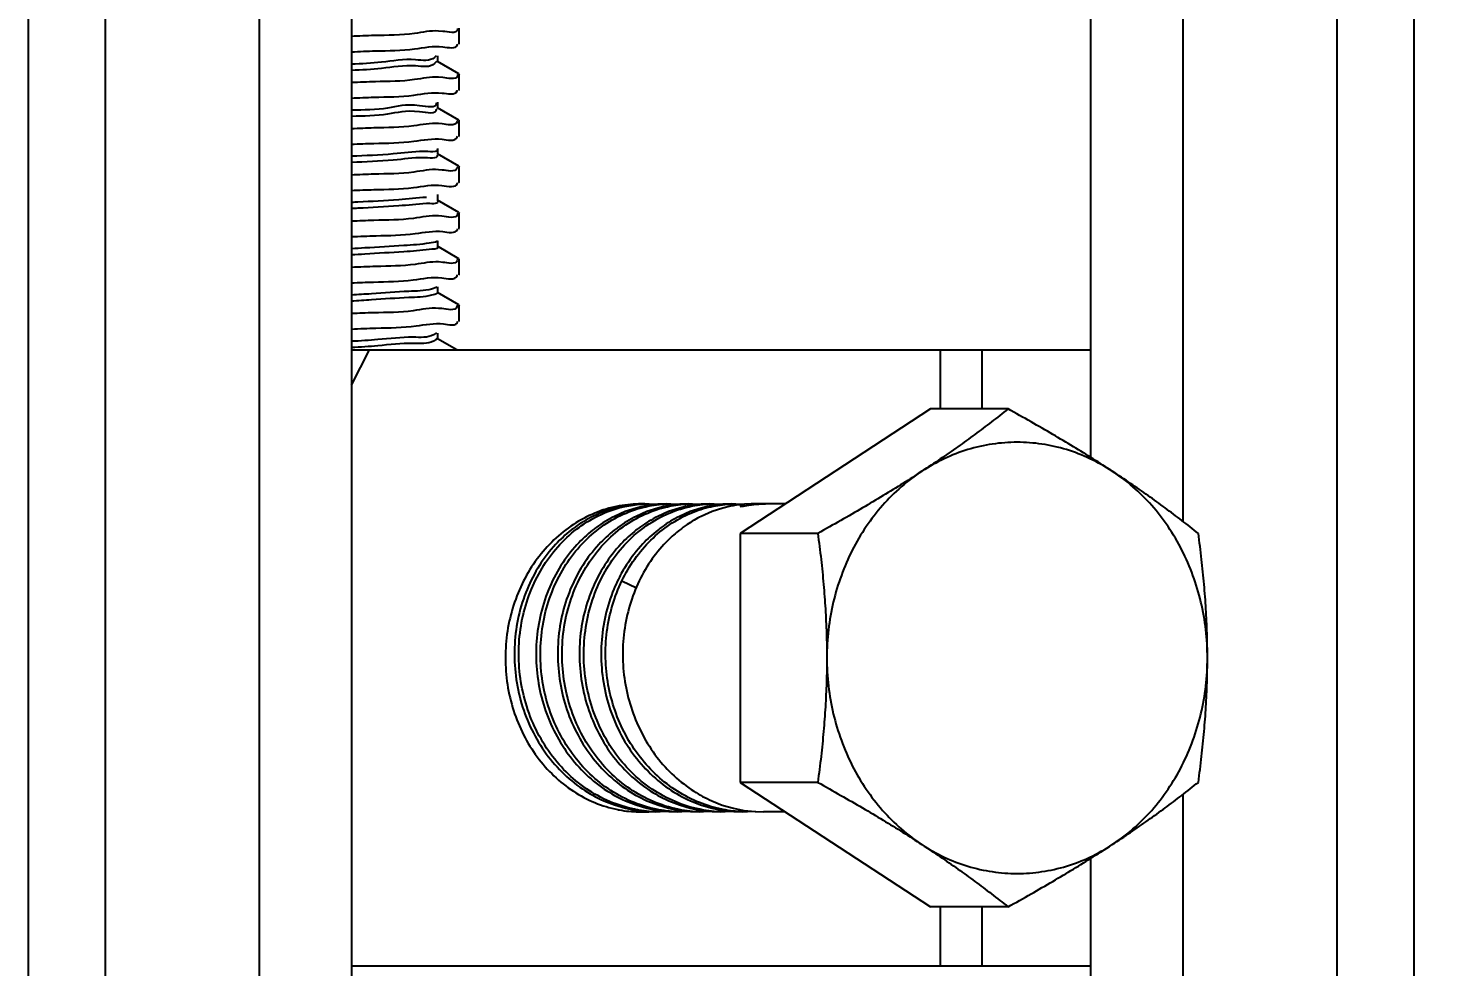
# Model space of a CAD drawing. Extents: x -452079 to 117456, y 3902 to 836955.
# Drawn here: x -256841.9 to -256537.4, y 691253.5 to 691456.1 of the extents above; entities that cross this region are included whole.
import ezdxf
from ezdxf import colors
from ezdxf.entities.mleader import LeaderData, LeaderLine
from ezdxf.math import Vec2, Vec3

# ---------------------------------------------------------------- set-up
doc = ezdxf.new("R2010")
doc.units = 0
doc.header["$LTSCALE"] = 1000
doc.header["$MEASUREMENT"] = 0
doc.linetypes.add('AUDIT_D_160901175043-111', pattern=[0])
doc.linetypes.add('AUDIT_D_160901175043-122', pattern=[0])
doc.layers.add('总说明', color=2, linetype='Continuous')
doc.styles.add('DIM_FONT', font='SIMPLEX', dxfattribs={"width": 0.7, "bigfont": 'GBCBIG'})
doc.styles.add('标题文字', font='txt.shx', dxfattribs={"bigfont": 'hztxt.shx'})
doc.dimstyles.new('DIMN150', dxfattribs={"dimscale": 1.5, "dimtxt": 300, "dimasz": 100, "dimexe": 250, "dimexo": 300, "dimgap": 150, "dimtad": 1, "dimdec": 0, "dimzin": 0, "dimdsep": 46, "dimtxsty": 'DIM_FONT', "dimblk": 'ARCHTICK', "dimcen": 0.09, "dimclrt": 7, "dimazin": 2, "dimtfac": 1, "dimtdec": 0, "dimtix": 1, "dimtmove": 2, "dimatfit": 3, "dimfxl": 0, "dimtolj": 1, "dimtzin": 0, "dimarcsym": 0})

# ---------------------------------------------------------------- blocks, each defined once
blk = doc.blocks.new('_ArchTick')
at = {"color": 0, "linetype": 'ByBlock', "const_width": 0.4}
blk.add_lwpolyline([(-0.5, -0.5), (0.5, 0.5)], dxfattribs=at)
blk = doc.blocks.new('*D323')
at = {"layer": '总说明', "color": 0, "linetype": 'Continuous', "lineweight": -2, "transparency": 16777216}
blk.add_arc((-256542.77, 688961.81), 1005.92, 45, 90, dxfattribs=at)
at = {"layer": '总说明', "color": 0, "linetype": 'Continuous', "lineweight": -2, "transparency": 16777216, "xscale": 150, "yscale": 150, "zscale": 150}
for p, rotation in [((-256542.77, 689967.73), 180.0000000000005), ((-255831.48, 689673.1), 315.0000000000401)]:
    blk.add_blockref('_ArchTick', p, dxfattribs=dict(at, rotation=rotation))
at = {"layer": '总说明', "color": 7, "linetype": 'Continuous', "transparency": 16777216, "insert": (-255985.61, 690306.9), "char_height": 450, "attachment_point": 5, "rotation": 337.5, "style": 'DIM_FONT'}
blk.add_mtext('\\A1;45°', dxfattribs=at)

msp = doc.modelspace()

# ---------------------------------------------------------------- linework, layer by layer
at = {"layer": '总说明', "color": 2, "linetype": 'Continuous'}
for p, q in [((-256841.87, 691652.51), (-256841.87, 689525.59)), ((-256825.25, 691652.51), (-256825.25, 689525.59)), ((-256792.02, 691652.51), (-256792.02, 689525.59)), ((-256772.08, 691652.51), (-256772.08, 689525.59)), ((-256559.39, 691652.51), (-256559.39, 689525.59)), ((-256542.77, 691652.51), (-256542.77, 689525.59)), ((-256592.62, 691290.69), (-256592.62, 689887.41)), ((-256612.56, 691276.87), (-256612.56, 689901.23))]:
    msp.add_line(p, q, dxfattribs=at)
at = {"layer": '总说明', "color": 7, "linetype": 'Continuous'}
for p, q in [((-256612.56, 691652.51), (-256612.56, 691363.48)), ((-256592.62, 691652.51), (-256592.62, 691349.67))]:
    msp.add_line(p, q, dxfattribs=at)
at = {"layer": '总说明', "color": 133, "linetype": 'Continuous'}
for p, q in [((-256752.39, 691455.38), (-256753.26, 691455.45)), ((-256749.2, 691456.01), (-256749.19, 691455.8)), ((-256748.81, 691452.73), (-256748.81, 691456.06)), ((-256748.91, 691452.62), (-256748.81, 691452.73)), ((-256753.79, 691450.13), (-256754.13, 691449.76)), ((-256753.73, 691448.91), (-256754.13, 691448.43)), ((-256748.91, 691446.2), (-256753.53, 691448.87)), ((-256753.42, 691448.74), (-256753.42, 691450.07)), ((-256749.19, 691446.07), (-256749.21, 691445.81)), ((-256748.91, 691446.2), (-256748.81, 691446.09)), ((-256748.81, 691442.76), (-256748.81, 691446.09)), ((-256752.38, 691445.41), (-256753.26, 691445.49)), ((-256748.91, 691442.65), (-256748.81, 691442.76)), ((-256753.83, 691439.94), (-256753.82, 691439.86)), ((-256753.42, 691438.77), (-256753.42, 691440.1)), ((-256753.84, 691438.68), (-256753.82, 691438.54)), ((-256748.91, 691436.23), (-256753.53, 691438.9)), ((-256752.51, 691435.43), (-256753.26, 691435.5)), ((-256749.19, 691436.16), (-256749.27, 691435.83)), ((-256748.91, 691436.23), (-256748.81, 691436.12)), ((-256748.81, 691432.79), (-256748.81, 691436.12)), ((-256748.91, 691432.68), (-256748.81, 691432.79)), ((-256748.91, 691426.26), (-256753.53, 691428.93)), ((-256753.42, 691428.8), (-256753.42, 691430.13)), ((-256752.52, 691425.46), (-256753.26, 691425.53)), ((-256749.21, 691426.18), (-256749.28, 691425.87)), ((-256748.91, 691426.26), (-256748.81, 691426.15)), ((-256748.81, 691422.82), (-256748.81, 691426.15)), ((-256748.91, 691422.71), (-256748.81, 691422.82)), ((-256748.91, 691416.29), (-256753.53, 691418.96)), ((-256753.42, 691418.83), (-256753.42, 691420.16)), ((-256752.54, 691415.49), (-256753.26, 691415.55)), ((-256749.22, 691416.14), (-256749.22, 691415.91)), ((-256748.91, 691416.29), (-256748.81, 691416.18)), ((-256748.81, 691412.85), (-256748.81, 691416.18)), ((-256748.91, 691412.74), (-256748.81, 691412.85)), ((-256753.42, 691408.86), (-256753.42, 691410.19)), ((-256748.91, 691406.32), (-256753.53, 691408.99)), ((-256749.18, 691406.22), (-256749.24, 691405.92)), ((-256748.91, 691406.32), (-256748.81, 691406.21)), ((-256748.81, 691402.88), (-256748.81, 691406.21)), ((-256752.37, 691405.53), (-256753.26, 691405.61)), ((-256753.59, 691400.2), (-256754.79, 691399.78)), ((-256753.42, 691398.89), (-256753.42, 691400.22)), ((-256748.91, 691402.77), (-256748.81, 691402.88)), ((-256748.91, 691396.35), (-256753.53, 691399.02)), ((-256752.59, 691395.54), (-256753.26, 691395.61)), ((-256749.23, 691396.27), (-256749.29, 691395.97)), ((-256748.91, 691396.35), (-256748.81, 691396.24)), ((-256748.81, 691392.91), (-256748.81, 691396.24)), ((-256748.91, 691392.8), (-256748.81, 691392.91)), ((-256753.69, 691390.31), (-256754.34, 691389.89)), ((-256749.37, 691386.64), (-256753.53, 691389.05)), ((-256753.42, 691388.92), (-256753.42, 691390.25))]:
    msp.add_line(p, q, dxfattribs=at)
at = {"layer": '总说明', "color": 6, "linetype": 'Continuous'}
for p, q in [((-256772.08, 691379.03), (-256768.2, 691386.64)), ((-256772.08, 691386.64), (-256612.56, 691386.64)), ((-256644.96, 691386.64), (-256644.96, 691373.9)), ((-256635.97, 691386.64), (-256635.97, 691373.9)), ((-256647.1, 691373.9), (-256688.18, 691347.04)), ((-256630.33, 691373.9), (-256647.1, 691373.9)), ((-256717.67, 691351.74), (-256720, 691350.72)), ((-256715.31, 691352.52), (-256717.67, 691351.74)), ((-256712.98, 691351.75), (-256715.32, 691350.72)), ((-256712.97, 691353.04), (-256715.31, 691352.52)), ((-256710.63, 691352.52), (-256712.98, 691351.75)), ((-256710.61, 691353.34), (-256712.97, 691353.04)), ((-256711.04, 691353.37), (-256710.59, 691353.34)), ((-256708.29, 691351.75), (-256710.64, 691350.71)), ((-256709.29, 691352.85), (-256710.63, 691352.52)), ((-256709.5, 691353.4), (-256710.61, 691353.34)), ((-256709.11, 691353.41), (-256709.51, 691353.41)), ((-256708.73, 691353.41), (-256709.5, 691353.4)), ((-256709.5, 691353.35), (-256708.72, 691353.39)), ((-256708.69, 691352.97), (-256709.29, 691352.85)), ((-256708.72, 691353.39), (-256707.79, 691353.41)), ((-256708.27, 691353.05), (-256708.69, 691352.97)), ((-256708.53, 691352.81), (-256708.35, 691352.85)), ((-256705.95, 691352.52), (-256708.29, 691351.75)), ((-256707.77, 691353.13), (-256708.27, 691353.05)), ((-256707.79, 691353.41), (-256705.91, 691353.34)), ((-256705.93, 691353.34), (-256707.77, 691353.13)), ((-256703.61, 691351.75), (-256705.96, 691350.72)), ((-256704.63, 691352.84), (-256705.95, 691352.52)), ((-256704.05, 691353.41), (-256705.93, 691353.34)), ((-256704.01, 691352.97), (-256704.63, 691352.84)), ((-256704.04, 691353.39), (-256703.11, 691353.41)), ((-256703.58, 691353.05), (-256704.01, 691352.97)), ((-256703.85, 691352.81), (-256703.66, 691352.85)), ((-256701.27, 691352.52), (-256703.61, 691351.75)), ((-256703.09, 691353.13), (-256703.58, 691353.05)), ((-256703.11, 691353.41), (-256701.17, 691353.33)), ((-256701.19, 691353.34), (-256703.09, 691353.13)), ((-256698.94, 691351.75), (-256701.28, 691350.71)), ((-256699.94, 691352.85), (-256701.27, 691352.52)), ((-256699.37, 691353.41), (-256701.19, 691353.34)), ((-256699.33, 691352.97), (-256699.94, 691352.85)), ((-256699.36, 691353.39), (-256698.43, 691353.41)), ((-256698.78, 691353.07), (-256699.33, 691352.97)), ((-256699.17, 691352.81), (-256698.99, 691352.85)), ((-256696.6, 691352.52), (-256698.94, 691351.75)), ((-256698.41, 691353.13), (-256698.78, 691353.07)), ((-256698.43, 691353.41), (-256696.55, 691353.34)), ((-256696.57, 691353.34), (-256698.41, 691353.13)), ((-256695.25, 691352.85), (-256696.6, 691352.52)), ((-256694.25, 691351.75), (-256696.59, 691350.72)), ((-256694.69, 691353.41), (-256696.57, 691353.34)), ((-256694.65, 691352.97), (-256695.25, 691352.85)), ((-256694.68, 691353.39), (-256693.75, 691353.41)), ((-256694.24, 691353.05), (-256694.65, 691352.97)), ((-256694.5, 691352.81), (-256694, 691352.91)), ((-256691.91, 691352.52), (-256694.25, 691351.75)), ((-256693.73, 691353.13), (-256694.24, 691353.05)), ((-256693.75, 691353.41), (-256691.87, 691353.34)), ((-256691.89, 691353.34), (-256693.73, 691353.13)), ((-256690.26, 691352.91), (-256691.91, 691352.52)), ((-256690.01, 691353.41), (-256691.89, 691353.34)), ((-256689.97, 691352.97), (-256690.26, 691352.91)), ((-256690, 691353.39), (-256689.07, 691353.41)), ((-256689.67, 691353.02), (-256689.97, 691352.97)), ((-256689.05, 691353.13), (-256689.67, 691353.02)), ((-256689.07, 691353.41), (-256687.47, 691353.36)), ((-256688.18, 691353.24), (-256689.05, 691353.13)), ((-256687.56, 691353.31), (-256688.18, 691353.24)), ((-256688.14, 691352.83), (-256687.54, 691352.96)), ((-256687.52, 691352.88), (-256688.14, 691352.83)), ((-256687.52, 691352.83), (-256688.14, 691352.83)), ((-256687.27, 691353.33), (-256687.56, 691353.31)), ((-256687.54, 691352.96), (-256685.83, 691353.24)), ((-256685.98, 691353.11), (-256687.52, 691352.83)), ((-256687.29, 691352.89), (-256687.52, 691352.88)), ((-256687.47, 691353.36), (-256687.25, 691353.34)), ((-256685.82, 691353.41), (-256687.27, 691353.33)), ((-256685.81, 691353.14), (-256685.98, 691353.11)), ((-256685.83, 691353.24), (-256685.59, 691353.27)), ((-256685.33, 691353.41), (-256685.82, 691353.41)), ((-256685.29, 691353.21), (-256685.81, 691353.14)), ((-256685.59, 691353.27), (-256685.32, 691353.29)), ((-256683, 691353.41), (-256685.33, 691353.41)), ((-256685.32, 691353.29), (-256683, 691353.41)), ((-256685.2, 691353.22), (-256685.29, 691353.21)), ((-256683, 691353.39), (-256685.2, 691353.22)), ((-256683, 691353.41), (-256682.69, 691353.41)), ((-256682.69, 691353.4), (-256683, 691353.39)), ((-256682.03, 691353.41), (-256682.69, 691353.4)), ((-256678.44, 691353.41), (-256682.03, 691353.41)), ((-256688.18, 691347.04), (-256688.18, 691293.32)), ((-256671.41, 691347.04), (-256688.18, 691347.04)), ((-256713.7, 691336.79), (-256710.55, 691335.27)), ((-256688.18, 691293.32), (-256647.1, 691266.45)), ((-256671.41, 691293.32), (-256688.18, 691293.32)), ((-256717.63, 691289.35), (-256715.32, 691288.44)), ((-256715.32, 691288.44), (-256712.96, 691287.75)), ((-256712.96, 691289.35), (-256710.64, 691288.44)), ((-256712.96, 691287.75), (-256710.61, 691287.27)), ((-256710.64, 691288.44), (-256708.29, 691287.75)), ((-256709.49, 691287.24), (-256710.1, 691287.34)), ((-256708.29, 691289.36), (-256705.96, 691288.44)), ((-256708.29, 691287.75), (-256706.35, 691287.34)), ((-256706.35, 691287.34), (-256705.94, 691287.27)), ((-256705.96, 691288.44), (-256703.61, 691287.75)), ((-256703.61, 691287.75), (-256701.67, 691287.34)), ((-256703.59, 691289.35), (-256701.29, 691288.44)), ((-256701.67, 691287.34), (-256701.12, 691287.25)), ((-256700.74, 691287.34), (-256701.61, 691287.51)), ((-256701.29, 691288.44), (-256698.94, 691287.75)), ((-256698.44, 691287.05), (-256700.74, 691287.34)), ((-256698.94, 691287.75), (-256696.99, 691287.34)), ((-256698.92, 691289.35), (-256696.54, 691288.42)), ((-256696.99, 691287.34), (-256696.58, 691287.27)), ((-256696.06, 691287.34), (-256696.91, 691287.5)), ((-256696.54, 691288.42), (-256694.24, 691287.75)), ((-256693.77, 691287.05), (-256696.06, 691287.34)), ((-256694.31, 691289.34), (-256692.02, 691288.43)), ((-256694.24, 691287.75), (-256692.31, 691287.34)), ((-256692.31, 691287.34), (-256691.9, 691287.28)), ((-256692.02, 691288.43), (-256689.61, 691287.73)), ((-256689.61, 691287.73), (-256688.35, 691287.45)), ((-256688.35, 691287.45), (-256687.64, 691287.32)), ((-256687.64, 691287.32), (-256687.4, 691287.28)), ((-256710.61, 691287.27), (-256710.11, 691287.2)), ((-256710.13, 691286.95), (-256709.83, 691286.95)), ((-256710.11, 691287.2), (-256709.49, 691287.12)), ((-256709.83, 691286.95), (-256709.51, 691286.94)), ((-256708.25, 691287.01), (-256709.52, 691286.95)), ((-256709.51, 691286.94), (-256707.92, 691286.99)), ((-256707.8, 691287.05), (-256709.49, 691287.24)), ((-256709.49, 691287.12), (-256708.27, 691287.01)), ((-256708.27, 691287.01), (-256706.39, 691286.94)), ((-256706.38, 691286.96), (-256707.8, 691287.05)), ((-256705.45, 691286.94), (-256706.38, 691286.96)), ((-256705.94, 691287.27), (-256705.43, 691287.2)), ((-256703.52, 691287.01), (-256705.45, 691286.94)), ((-256705.43, 691287.2), (-256703.54, 691287.01)), ((-256703.54, 691287.01), (-256701.71, 691286.94)), ((-256700.77, 691286.94), (-256701.7, 691286.96)), ((-256701.12, 691287.25), (-256700.75, 691287.2)), ((-256698.88, 691287.01), (-256700.77, 691286.94)), ((-256700.75, 691287.2), (-256698.9, 691287.01)), ((-256698.9, 691287.01), (-256697.03, 691286.94)), ((-256697.02, 691286.96), (-256698.44, 691287.05)), ((-256696.09, 691286.94), (-256697.02, 691286.96)), ((-256696.58, 691287.27), (-256696.07, 691287.2)), ((-256694.22, 691287.01), (-256696.09, 691286.94)), ((-256696.07, 691287.2), (-256694.23, 691287.01)), ((-256694.23, 691287.01), (-256692.35, 691286.94)), ((-256692.34, 691286.96), (-256693.77, 691287.05)), ((-256691.41, 691286.94), (-256692.34, 691286.96)), ((-256691.9, 691287.28), (-256691.39, 691287.2)), ((-256689.53, 691287.01), (-256691.41, 691286.94)), ((-256691.39, 691287.2), (-256689.55, 691287.01)), ((-256689.55, 691287.01), (-256687.67, 691286.94)), ((-256686.57, 691286.94), (-256687.66, 691286.97)), ((-256687.4, 691287.28), (-256686.55, 691287.16)), ((-256684.89, 691287), (-256686.57, 691286.94)), ((-256686.55, 691287.16), (-256684.9, 691287)), ((-256684.9, 691287), (-256683.15, 691286.94)), ((-256678.44, 691286.94), (-256683.15, 691286.94)), ((-256630.33, 691266.45), (-256647.1, 691266.45)), ((-256644.96, 691266.45), (-256644.96, 691253.71)), ((-256635.97, 691266.45), (-256635.97, 691253.71)), ((-256772.08, 691253.71), (-256612.56, 691253.71))]:
    msp.add_line(p, q, dxfattribs=at)
at = {"layer": '总说明', "color": 133, "linetype": 'Continuous'}
for points, start_tangent, end_tangent in [([(-256753.26, 691455.45), (-256758.49, 691454.93), (-256767.18, 691454.47), (-256772.08, 691454.28)], (-0.99841, 0.056376), (-0.998891, -0.047085)), ([(-256749.19, 691455.8), (-256752.39, 691455.38)], (-0.081393, -0.996682), (-0.993818, 0.111017)), ([(-256772.08, 691450.96), (-256766.92, 691451.16), (-256758.45, 691451.61), (-256752.38, 691452.06)], (0.998853, 0.047872), (0.992994, -0.118161)), ([(-256752.38, 691452.06), (-256749.2, 691452.51), (-256749.19, 691452.63)], (0.992994, -0.118161), (0.029046, 0.999578)), ([(-256754.13, 691449.76), (-256758.23, 691449.24), (-256765.59, 691448.71), (-256772.08, 691448.29)], (-0.74013, -0.672464), (-0.99948, -0.032236)), ([(-256754.13, 691448.43), (-256758.23, 691447.91), (-256765.59, 691447.39), (-256772.08, 691446.96)], (-0.74013, -0.672464), (-0.99948, -0.032236)), ([(-256749.21, 691445.81), (-256752.38, 691445.41)], (-0.207175, -0.978304), (-0.992994, 0.118161)), ([(-256753.26, 691445.49), (-256758.45, 691444.96), (-256766.92, 691444.51), (-256772.08, 691444.31)], (-0.998307, 0.058168), (-0.998853, -0.047872)), ([(-256752.51, 691442.07), (-256749.25, 691442.53), (-256749.2, 691442.71)], (0.99217, -0.124894), (0.180495, 0.983576)), ([(-256772.08, 691440.99), (-256767.22, 691441.17), (-256758.63, 691441.62), (-256752.51, 691442.07)], (0.998891, 0.04708), (0.99217, -0.124894)), ([(-256753.82, 691439.86), (-256757.38, 691439.34), (-256764.29, 691438.82), (-256772.08, 691438.35)], (0.075504, -0.997145), (-0.999725, -0.023447)), ([(-256753.82, 691438.54), (-256757.38, 691438.01), (-256764.29, 691437.49), (-256772.08, 691437.02)], (0.075504, -0.997145), (-0.999725, -0.023447)), ([(-256753.26, 691435.5), (-256758.63, 691434.98), (-256767.22, 691434.53), (-256772.08, 691434.34)], (-0.997661, 0.068352), (-0.998891, -0.04708)), ([(-256749.27, 691435.83), (-256752.51, 691435.43)], (-0.371231, -0.928541), (-0.99217, 0.124894)), ([(-256772.08, 691431.02), (-256767.22, 691431.2), (-256758.64, 691431.65), (-256752.52, 691432.1)], (0.998891, 0.047083), (0.992162, -0.124958)), ([(-256752.52, 691432.1), (-256749.27, 691432.55), (-256749.22, 691432.74)], (0.992162, -0.124958), (0.169677, 0.9855)), ([(-256756.61, 691429.45), (-256763.05, 691428.93), (-256772.08, 691428.42)], (-0.999901, -0.014087), (-0.999151, -0.041187)), ([(-256756.61, 691428.12), (-256763.05, 691427.6), (-256772.08, 691427.09)], (-0.999901, -0.014087), (-0.999151, -0.041187)), ([(-256753.59, 691429.97), (-256756.61, 691429.45)], (0.567912, -0.823089), (-0.999901, -0.014087)), ([(-256753.61, 691428.66), (-256753.6, 691428.64), (-256756.61, 691428.12)], (0.616709, -0.787191), (-0.999901, -0.014087)), ([(-256753.26, 691425.53), (-256758.64, 691425.01), (-256767.22, 691424.56), (-256772.08, 691424.37)], (-0.997612, 0.069066), (-0.998891, -0.047083)), ([(-256749.28, 691425.87), (-256752.52, 691425.46)], (-0.353948, -0.935265), (-0.992162, 0.124958)), ([(-256772.08, 691421.05), (-256767.24, 691421.23), (-256758.7, 691421.68), (-256752.54, 691422.13)], (0.998894, 0.047017), (0.993213, -0.116311)), ([(-256752.54, 691422.13), (-256749.22, 691422.6), (-256749.22, 691422.71)], (0.993213, -0.116311), (-0.022366, 0.99975)), ([(-256755.92, 691419.56), (-256761.88, 691419.04), (-256770.69, 691418.52), (-256772.08, 691418.45)], (-0.995961, -0.089791), (-0.998702, -0.050925)), ([(-256753.48, 691418.78), (-256753.47, 691418.75), (-256755.92, 691418.23)], (0.686028, -0.727575), (-0.995961, -0.089791)), ([(-256755.92, 691418.23), (-256761.88, 691417.71), (-256770.69, 691417.19), (-256772.08, 691417.12)], (-0.995961, -0.089791), (-0.998702, -0.050925)), ([(-256753.26, 691415.55), (-256758.7, 691415.03), (-256767.24, 691414.58), (-256772.08, 691414.4)], (-0.997571, 0.069651), (-0.998894, -0.047017)), ([(-256749.22, 691415.91), (-256752.54, 691415.49)], (-0.12288, -0.992421), (-0.993213, 0.116311)), ([(-256772.08, 691411.08), (-256766.78, 691411.28), (-256758.32, 691411.73), (-256752.37, 691412.18)], (0.99884, 0.048159), (0.992597, -0.121457)), ([(-256752.37, 691412.18), (-256749.22, 691412.63), (-256749.19, 691412.78)], (0.992597, -0.121457), (0.113761, 0.993508)), ([(-256755.31, 691409.67), (-256760.77, 691409.15), (-256769.2, 691408.63), (-256772.08, 691408.47)], (-0.987133, -0.159903), (-0.998593, -0.053029)), ([(-256753.53, 691410.08), (-256755.31, 691409.67)], (-0.885957, -0.463768), (-0.987133, -0.159903)), ([(-256755.31, 691408.34), (-256760.77, 691407.82), (-256769.2, 691407.3), (-256772.08, 691407.14)], (-0.987133, -0.159903), (-0.998593, -0.053029)), ([(-256753.42, 691408.86), (-256755.31, 691408.34)], (0.04762, -0.998866), (-0.987133, -0.159903)), ([(-256753.26, 691405.61), (-256758.32, 691405.09), (-256766.78, 691404.64), (-256772.08, 691404.43)], (-0.998449, 0.055681), (-0.99884, -0.048159)), ([(-256749.24, 691405.92), (-256752.37, 691405.53)], (-0.312015, -0.950077), (-0.992597, 0.121457)), ([(-256772.08, 691401.11), (-256767.3, 691401.29), (-256758.74, 691401.74), (-256752.59, 691402.19)], (0.998901, 0.046878), (0.992132, -0.125198)), ([(-256752.59, 691402.19), (-256749.28, 691402.64), (-256749.24, 691402.82)], (0.992132, -0.125198), (0.143484, 0.989653)), ([(-256754.79, 691399.78), (-256759.73, 691399.26), (-256767.76, 691398.74), (-256772.08, 691398.48)], (-0.965822, -0.259207), (-0.998737, -0.050235)), ([(-256754.79, 691398.45), (-256759.73, 691397.93), (-256767.76, 691397.41), (-256772.08, 691397.15)], (-0.965822, -0.259207), (-0.998737, -0.050235)), ([(-256753.48, 691398.95), (-256754.79, 691398.45)], (-0.684039, -0.729446), (-0.965822, -0.259207)), ([(-256753.26, 691395.61), (-256758.74, 691395.09), (-256767.3, 691394.64), (-256772.08, 691394.46)], (-0.997105, 0.076033), (-0.998901, -0.046878)), ([(-256749.29, 691395.97), (-256752.59, 691395.54)], (-0.317826, -0.948149), (-0.992132, 0.125198)), ([(-256772.08, 691391.14), (-256766.79, 691391.34), (-256758.13, 691391.81), (-256752.22, 691392.25)], (0.998849, 0.04796), (0.993966, -0.10969)), ([(-256752.22, 691392.25), (-256749.17, 691392.7), (-256749.17, 691392.79)], (0.993966, -0.10969), (-0.045693, 0.998956)), ([(-256754.34, 691389.89), (-256758.76, 691389.37), (-256766.37, 691388.85), (-256772.08, 691388.49)], (-0.890378, -0.455221), (-0.999132, -0.041667)), ([(-256754.34, 691388.56), (-256758.76, 691388.04), (-256766.37, 691387.52), (-256772.08, 691387.16)], (-0.890378, -0.455221), (-0.999132, -0.041667)), ([(-256753.6, 691389.07), (-256754.34, 691388.56)], (-0.623899, -0.781505), (-0.890378, -0.455221))]:
    msp.add_spline(points, degree=3, dxfattribs=dict(at, start_tangent=start_tangent, end_tangent=end_tangent))
at = {"layer": '总说明', "color": 6, "linetype": 'Continuous'}
for points, start_tangent, end_tangent in [([(-256630.33, 691373.9), (-256633.92, 691371.1), (-256637.51, 691368.4), (-256641.17, 691365.75), (-256644.97, 691363.11), (-256648.92, 691360.47)], (-0.78287, -0.622185), (-0.836953, -0.547275)), ([(-256607.84, 691360.47), (-256611.95, 691363.11), (-256616.23, 691365.74), (-256620.68, 691368.4), (-256625.35, 691371.1), (-256630.33, 691373.9)], (-0.836953, 0.547275), (-0.874198, 0.485569)), ([(-256607.84, 691360.47), (-256612.66, 691363.16), (-256617.75, 691365.12), (-256623.02, 691366.31), (-256628.38, 691366.7), (-256633.74, 691366.31), (-256639.01, 691365.12), (-256644.1, 691363.16), (-256648.92, 691360.47)], (-0.836954, 0.547274), (-0.836953, -0.547275)), ([(-256648.92, 691360.47), (-256653.03, 691357.83), (-256657.31, 691355.2), (-256661.76, 691352.54), (-256666.43, 691349.84), (-256671.41, 691347.04)], (-0.836953, -0.547275), (-0.874198, -0.485569)), ([(-256648.92, 691360.47), (-256653.39, 691357.09), (-256657.43, 691353.08), (-256660.97, 691348.5), (-256663.96, 691343.44), (-256666.33, 691337.98), (-256668.06, 691332.22), (-256669.11, 691326.25), (-256669.46, 691320.18)], (-0.836952, -0.547276), (0, -1)), ([(-256589.25, 691347.04), (-256592.84, 691349.84), (-256596.43, 691352.54), (-256600.09, 691355.2), (-256603.89, 691357.83), (-256607.84, 691360.47)], (-0.78287, 0.622185), (-0.836953, 0.547275)), ([(-256587.3, 691320.18), (-256587.65, 691326.25), (-256588.7, 691332.22), (-256590.43, 691337.98), (-256592.8, 691343.44), (-256595.79, 691348.5), (-256599.33, 691353.08), (-256603.37, 691357.09), (-256607.84, 691360.47)], (-0.000001, 1), (-0.836953, 0.547275)), ([(-256714.2, 691352.98), (-256714.61, 691352.91), (-256719.55, 691351.41), (-256724.18, 691348.96), (-256728.37, 691345.64), (-256731.99, 691341.54), (-256734.92, 691336.79), (-256737.08, 691331.54), (-256738.41, 691325.95), (-256738.85, 691320.18)], (-0.983631, -0.180197), (0, -1)), ([(-256710.1, 691287.34), (-256710.97, 691287.51), (-256716.36, 691289.2), (-256721.36, 691291.95), (-256725.76, 691295.6), (-256729.52, 691300.1), (-256732.56, 691305.39), (-256734.68, 691311.22), (-256735.79, 691317.29), (-256735.91, 691323.34), (-256735.04, 691329.33), (-256733.24, 691334.98), (-256730.55, 691340.16), (-256727.09, 691344.66), (-256722.95, 691348.35), (-256718.19, 691351.13), (-256713.05, 691352.85), (-256709.5, 691353.35)], (-0.985475, 0.16982), (0.997586, 0.069443)), ([(-256706.31, 691287.51), (-256711.7, 691289.21), (-256716.69, 691291.96), (-256721.11, 691295.63), (-256724.88, 691300.16), (-256727.91, 691305.46), (-256730.02, 691311.29), (-256731.12, 691317.33), (-256731.22, 691323.42), (-256730.34, 691329.44), (-256728.51, 691335.11), (-256725.78, 691340.3), (-256722.28, 691344.8), (-256718.1, 691348.47), (-256713.4, 691351.18), (-256708.53, 691352.81)], (-0.979335, 0.202246), (0.975774, 0.218779)), ([(-256701.61, 691287.51), (-256706.96, 691289.19), (-256711.91, 691291.9), (-256716.36, 691295.56), (-256720.14, 691300.07), (-256723.17, 691305.32), (-256725.28, 691311.07), (-256726.41, 691317.05), (-256726.56, 691323.14), (-256725.7, 691329.25), (-256723.84, 691335.08), (-256721.08, 691340.33), (-256717.59, 691344.8), (-256713.41, 691348.48), (-256708.72, 691351.18), (-256703.85, 691352.81)], (-0.979482, 0.201533), (0.975774, 0.218783)), ([(-256696.91, 691287.5), (-256702.22, 691289.16), (-256707.2, 691291.87), (-256711.66, 691295.54), (-256715.44, 691300.03), (-256718.45, 691305.25), (-256720.56, 691310.93), (-256721.71, 691316.91), (-256721.88, 691323), (-256721.06, 691329.07), (-256719.25, 691334.86), (-256716.57, 691340.06), (-256713.12, 691344.58), (-256708.93, 691348.33), (-256704.13, 691351.14), (-256699.17, 691352.81)], (-0.979625, 0.200835), (0.975784, 0.218736)), ([(-256709.51, 691353.41), (-256714.2, 691352.98)], (-1, 0), (-0.983631, -0.180197)), ([(-256713.7, 691336.79), (-256710.92, 691341.51), (-256707.46, 691345.59), (-256703.38, 691348.94), (-256698.82, 691351.42), (-256694.5, 691352.81)], (0.435572, 0.900154), (0.975674, 0.219228)), ([(-256708.35, 691352.85), (-256704.04, 691353.39)], (0.977391, 0.21144), (0.99928, 0.037945)), ([(-256703.66, 691352.85), (-256699.36, 691353.39)], (0.977415, 0.21133), (0.99928, 0.037945)), ([(-256698.99, 691352.85), (-256694.68, 691353.39)], (0.9774, 0.211399), (0.99928, 0.037942)), ([(-256694, 691352.91), (-256690, 691353.39)], (0.979996, 0.199016), (0.99928, 0.03795)), ([(-256720, 691350.72), (-256723.81, 691348.4), (-256724.7, 691347.72)], (-0.894486, -0.447095), (-0.785206, -0.619235)), ([(-256715.32, 691350.72), (-256719.24, 691348.32), (-256720.03, 691347.72)], (-0.894386, -0.447296), (-0.784994, -0.619504)), ([(-256710.64, 691350.71), (-256714.55, 691348.33), (-256715.35, 691347.72)], (-0.894349, -0.447371), (-0.78499, -0.619509)), ([(-256705.96, 691350.72), (-256709.72, 691348.43), (-256710.66, 691347.72)], (-0.894374, -0.447321), (-0.78524, -0.619192)), ([(-256701.28, 691350.71), (-256705.01, 691348.46), (-256705.98, 691347.73)], (-0.894334, -0.4474), (-0.78533, -0.619078)), ([(-256696.59, 691350.72), (-256699.62, 691348.95), (-256701.27, 691347.75)], (-0.894604, -0.446859), (-0.785994, -0.618234)), ([(-256724.7, 691347.72), (-256728.01, 691344.67), (-256731.49, 691340.15), (-256734.18, 691334.96), (-256736, 691329.21), (-256736.85, 691323.15), (-256736.7, 691317.04), (-256735.56, 691311.02), (-256733.47, 691305.33), (-256730.46, 691300.11), (-256726.69, 691295.59), (-256722.22, 691291.9), (-256717.63, 691289.35)], (-0.785206, -0.619235), (0.914094, -0.405503)), ([(-256720.03, 691347.72), (-256723.42, 691344.58), (-256726.86, 691340.08), (-256729.55, 691334.84), (-256731.36, 691329.03), (-256732.18, 691322.96), (-256732.01, 691316.89), (-256730.86, 691310.94), (-256728.73, 691305.21), (-256725.7, 691299.99), (-256721.93, 691295.52), (-256717.5, 691291.88), (-256712.96, 691289.35)], (-0.784994, -0.619504), (0.913866, -0.406015)), ([(-256715.35, 691347.72), (-256718.69, 691344.63), (-256722.15, 691340.12), (-256724.84, 691334.92), (-256726.64, 691329.24), (-256727.49, 691323.24), (-256727.35, 691317.16), (-256726.24, 691311.15), (-256724.17, 691305.48), (-256721.22, 691300.27), (-256717.49, 691295.76), (-256713.06, 691292.04), (-256708.29, 691289.36)], (-0.78499, -0.619509), (0.913786, -0.406197)), ([(-256710.66, 691347.72), (-256713.88, 691344.77), (-256717.38, 691340.26), (-256720.13, 691335), (-256721.96, 691329.23), (-256722.81, 691323.25), (-256722.67, 691317.16), (-256721.53, 691311.06), (-256719.38, 691305.24), (-256716.35, 691300), (-256712.58, 691295.53), (-256708.13, 691291.87), (-256703.59, 691289.35)], (-0.78524, -0.619192), (0.914007, -0.405699)), ([(-256705.98, 691347.73), (-256709.19, 691344.77), (-256712.7, 691340.26), (-256714.45, 691337.18)], (-0.78533, -0.619078), (-0.447002, -0.894533)), ([(-256701.27, 691347.75), (-256703.71, 691345.6), (-256707.17, 691341.52), (-256709.96, 691336.79)], (-0.785994, -0.618234), (-0.435572, -0.900154)), ([(-256671.41, 691347.04), (-256670.71, 691341.44), (-256670.17, 691336.03), (-256669.78, 691330.73), (-256669.54, 691325.45), (-256669.46, 691320.18)], (0.134297, -0.990941), (0, -1)), ([(-256587.3, 691320.18), (-256587.38, 691325.45), (-256587.62, 691330.73), (-256588.01, 691336.03), (-256588.55, 691341.44), (-256589.25, 691347.04)], (0, 1), (-0.134297, 0.990941)), ([(-256714.45, 691337.18), (-256715.43, 691335.04), (-256717.25, 691329.35), (-256718.12, 691323.34), (-256718, 691317.23), (-256716.88, 691311.16), (-256714.78, 691305.4), (-256711.82, 691300.21), (-256708.06, 691295.7), (-256703.59, 691291.96), (-256698.92, 691289.35)], (-0.447002, -0.894533), (0.913881, -0.405981)), ([(-256692.18, 691287.52), (-256696.94, 691288.96), (-256701.72, 691291.41), (-256706.03, 691294.71), (-256709.78, 691298.78), (-256712.88, 691303.55), (-256715.19, 691308.83), (-256716.65, 691314.39), (-256717.23, 691320.13), (-256716.93, 691325.9), (-256715.74, 691331.54), (-256713.7, 691336.79)], (-0.979179, 0.203001), (0.435572, 0.900154)), ([(-256709.96, 691336.79), (-256711.99, 691331.54), (-256713.2, 691325.9), (-256713.51, 691320.12), (-256712.94, 691314.39), (-256711.5, 691308.83), (-256709.21, 691303.55), (-256706.14, 691298.78), (-256702.43, 691294.71), (-256698.15, 691291.41), (-256694.31, 691289.34)], (-0.435572, -0.900154), (0.913744, -0.40629)), ([(-256738.85, 691320.18), (-256738.41, 691314.41), (-256737.08, 691308.81), (-256734.92, 691303.56), (-256731.99, 691298.82), (-256728.37, 691294.72), (-256724.18, 691291.4), (-256719.55, 691288.95), (-256714.61, 691287.45), (-256714.2, 691287.37)], (0, -1), (0.983631, -0.180197)), ([(-256669.46, 691320.18), (-256669.54, 691314.91), (-256669.78, 691309.63), (-256670.17, 691304.32), (-256670.71, 691298.92), (-256671.41, 691293.32)], (0, -1), (-0.134297, -0.990941)), ([(-256669.46, 691320.18), (-256669.11, 691314.1), (-256668.06, 691308.14), (-256666.33, 691302.37), (-256663.96, 691296.91), (-256660.97, 691291.85), (-256657.43, 691287.28), (-256653.39, 691283.27), (-256648.92, 691279.88)], (0.000001, -1), (0.836953, -0.547275)), ([(-256607.84, 691279.88), (-256603.37, 691283.27), (-256599.33, 691287.28), (-256595.79, 691291.85), (-256592.8, 691296.91), (-256590.43, 691302.37), (-256588.7, 691308.14), (-256587.65, 691314.1), (-256587.3, 691320.18)], (0.836952, 0.547276), (0, 1)), ([(-256589.25, 691293.32), (-256588.55, 691298.92), (-256588.01, 691304.32), (-256587.62, 691309.63), (-256587.38, 691314.9), (-256587.3, 691320.18)], (0.134297, 0.990941), (0, 1)), ([(-256671.41, 691293.32), (-256666.43, 691290.51), (-256661.76, 691287.81), (-256657.31, 691285.16), (-256653.03, 691282.52), (-256648.92, 691279.88)], (0.874198, -0.485569), (0.836953, -0.547275)), ([(-256607.84, 691279.88), (-256603.89, 691282.52), (-256600.09, 691285.16), (-256596.43, 691287.81), (-256592.84, 691290.51), (-256589.25, 691293.32)], (0.836953, 0.547275), (0.78287, 0.622185)), ([(-256714.2, 691287.37), (-256710.13, 691286.95)], (0.983631, -0.180197), (0.999712, -0.023992)), ([(-256701.7, 691286.96), (-256706.31, 691287.51)], (-0.999412, 0.034283), (-0.979335, 0.202246)), ([(-256687.66, 691286.97), (-256691.82, 691287.45), (-256692.18, 691287.52)], (-0.999202, 0.039943), (-0.979179, 0.203001)), ([(-256648.92, 691279.88), (-256644.97, 691277.25), (-256641.17, 691274.61), (-256637.51, 691271.96), (-256633.92, 691269.25), (-256630.33, 691266.45)], (0.836953, -0.547275), (0.78287, -0.622185)), ([(-256648.92, 691279.88), (-256644.1, 691277.19), (-256639.01, 691275.24), (-256633.74, 691274.05), (-256628.38, 691273.65), (-256623.02, 691274.05), (-256617.75, 691275.24), (-256612.66, 691277.19), (-256607.84, 691279.88)], (0.836954, -0.547274), (0.836953, 0.547275)), ([(-256630.33, 691266.45), (-256625.35, 691269.25), (-256620.68, 691271.96), (-256616.23, 691274.61), (-256611.95, 691277.25), (-256607.84, 691279.88)], (0.874198, 0.485569), (0.836953, 0.547275))]:
    msp.add_spline(points, degree=3, dxfattribs=dict(at, start_tangent=start_tangent, end_tangent=end_tangent))

# ---------------------------------------------------------------- dimensions: what is measured, and where the dimension line sits
at = {"layer": '总说明', "linetype": 'Continuous'}
dim = msp.add_angular_dim_2l(base=(-256039.81, 689832.96), line1=((-253709.98, 691794.59), (-256379.51, 689125.07)), line2=((-256542.77, 691652.51), (-256542.77, 689525.59)), dimstyle='DIMN150', dxfattribs=at)
dim.commit()
dim.dimension.update_dxf_attribs({"geometry": '*D323', "text_midpoint": (-255985.61, 690306.9)})

# ---------------------------------------------------------------- leaders
at = {"layer": '总说明', "color": 4, "linetype": 'AUDIT_D_160901175043-122'}
ml = msp.add_multileader_mtext('Standard', dxfattribs=at)
ml.set_content('{\\W0.9;加长型后扩底锚栓}', color=4, style='标题文字')
ml.set_leader_properties(linetype='AUDIT_D_160901175043-111')
ml.build(insert=Vec2(0, 0))
ml.multileader.update_dxf_attribs({"dogleg_length": 0.36, "arrow_head_size": 98.47})
ctx = ml.context
ctx.base_point, ctx.char_height, ctx.arrow_head_size, ctx.landing_gap_size, ctx.plane_origin = Vec3(-256136.54, 691418.26), 246.1709, 98.47, 39.88, Vec3(-256850.06, 692227.95)
notes = []
notes.append((ctx, [(0, (1, 1, 0), (-256213.75, 691418.26), (1, 0), 77.21, [(0, [(-256787.4, 692332.72)], 0, [])])]))
ctx.mtext.insert, ctx.mtext.width, ctx.mtext.flow_direction = Vec3(-256096.66, 691565.96), 1375.0252, 5
for ctx, leaders in notes:
    for number, flags, end, landing, length, lines in leaders:
        leader = LeaderData()
        leader.index, (leader.has_last_leader_line, leader.has_dogleg_vector, leader.attachment_direction) = number, flags
        leader.last_leader_point, leader.dogleg_vector, leader.dogleg_length = Vec3(end), Vec3(landing), length
        for number, points, colour, breaks in lines:
            line = LeaderLine()
            line.index, line.vertices, line.color, line.breaks = number, Vec3.list(points), colors.encode_raw_color(colour), breaks
            leader.lines.append(line)
        ctx.leaders.append(leader)

doc.saveas('drawing.dxf')
